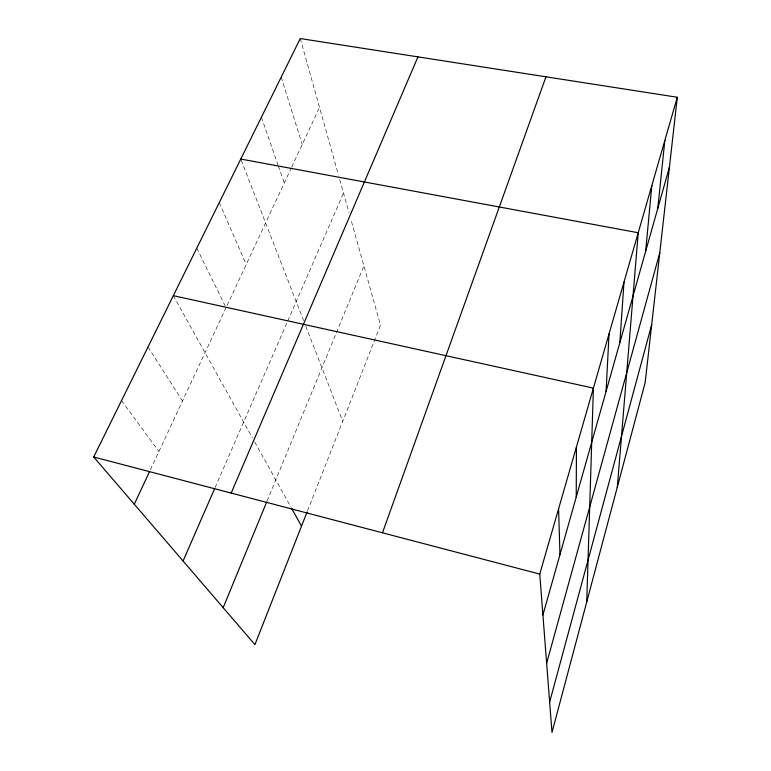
<?xml version="1.0" encoding="UTF-8"?>
<svg xmlns="http://www.w3.org/2000/svg" width="771" height="771" viewBox="0 0 771 771"><rect width="100%" height="100%" fill="white"/><g stroke="black" fill="none" stroke-linecap="round" stroke-linejoin="round"><path stroke-width="0.58" stroke-dasharray="3.85 2.89" d="M307.523 510.865L380.517 325.208L350.95 219.61M267.094 500.986L363.902 265.879M215.109 487.542L287.275 322.027M287.747 320.958L343.509 193.049M150.374 469.79L226.048 307.696M227.059 305.538L291.255 168.02M291.756 166.95L319.541 107.439M121.519 400.631L158.922 451.488M148.032 346.921L182.486 401.026M173.33 295.669L252.387 437.803M254.719 441.985L290.985 507.202M196.788 248.146L225.007 305.576M219.253 202.638L246.219 264.482M241.207 160.166L303.591 320.62M305.769 326.22L342.738 421.294M261.408 117.231L277.965 164.84M278.36 165.977L284.277 182.978M281.222 77.1L302.232 144.505M300.256 38.55L338.45 174.969M339.712 179.489L349.003 212.68"/><path stroke-width="1.16" d="M576.216 497.131L576.448 446.91M586.741 601.939L593.4 388.131L173.33 295.669M606.083 391.389L609.051 333.862M619.845 342.69L623.98 282.119M617.311 487.156L638.224 232.746L240.774 159.048M645.655 251.288L651.832 185.57M657.788 208.353L664.843 140.447M677.304 97.262L645.173 382.512L551.988 732.45L539.758 574.087L677.304 97.262L300.256 38.55L93.696 456.991L254.931 644.623L307.089 511.954M549.646 702.121L651.697 324.63M546.649 663.233L659.793 252.753M542.919 615.007L669.44 167.105M382.483 532.8L545.974 76.811M223.176 607.664L266.641 502.104M231.165 493.074L417.959 56.881M183.074 561.009L214.627 488.641M134.299 504.244L149.372 471.948M93.696 456.991L539.758 574.087M291.573 508.253L301.519 526.13M558.59 508.802L559.968 554.648"/></g></svg>
